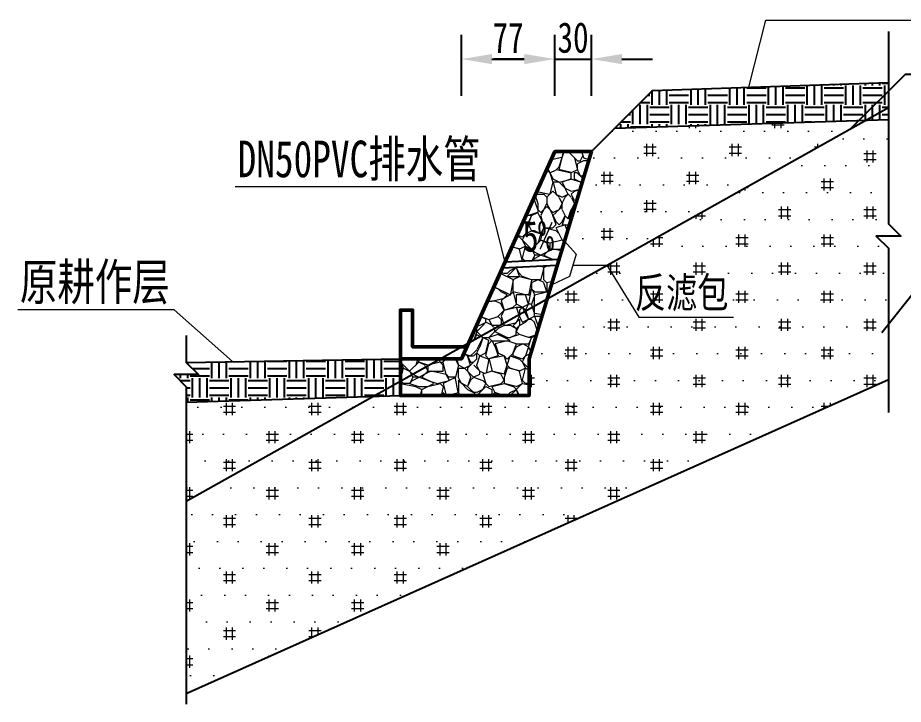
# Model space of a CAD drawing. Extents: x 4283 to 40403, y 1134 to 1764.
# Drawn here: x 4581.1 to 4653.7, y 1320.6 to 1376.8 of the extents above; entities that cross this region are included whole.
import ezdxf
from ezdxf.enums import TextEntityAlignment as Align

# ---------------------------------------------------------------- set-up
doc = ezdxf.new("R2010")
doc.units = 0
doc.linetypes.add('HIDDEN', pattern=[9.525, 6.35, -3.175])
for name, color, linetype, lineweight in [('0-图案填充 0.09', 8, 'Continuous', 9), ('0-文字 0.15', 7, 'Continuous', 15), ('0-标注 0.09', 4, 'Continuous', 9), ('0-结构粗实线 0.5', 7, 'Continuous', 50), ('0-结构细实线 0.2', 7, 'Continuous', 20)]:
    doc.layers.add(name, color=color, linetype=linetype, lineweight=lineweight)
doc.styles.add('0-仿宋国标', font='', dxfattribs={"width": 0.75})
doc.styles.get('0-仿宋国标').set_extended_font_data('仿宋_GB2312')
doc.dimstyles.new('@100', dxfattribs={"dimtxt": 2.5, "dimasz": 2.5, "dimexe": 2, "dimexo": 0.6, "dimgap": 0.5, "dimtad": 1, "dimdec": 0, "dimlfac": 10, "dimdsep": 46, "dimtxsty": '0-仿宋国标', "dimcen": 3.5, "dimclrd": 4, "dimclre": 4, "dimclrt": 4, "dimazin": 0, "dimtfac": 1, "dimtdec": 0, "dimtmove": 0, "dimatfit": 3, "dimfxl": 3, "dimfxlon": 1, "dimarcsym": 0})

# ---------------------------------------------------------------- blocks, each defined once
blk = doc.blocks.new('*D58')
at = {"layer": '0-标注 0.09', "color": 4, "lineweight": -2, "transparency": 16777216}
for p, q in [((4617.469, 1370.436), (4617.469, 1375.436)), ((4625.119, 1370.436), (4625.119, 1375.436)), ((4619.969, 1373.436), (4622.619, 1373.436))]:
    blk.add_line(p, q, dxfattribs=at)
at = {"layer": '0-标注 0.09', "color": 4, "transparency": 16777216}
for points in [[(4619.969, 1373.852), (4619.969, 1373.019), (4617.469, 1373.436)], [(4622.619, 1373.852), (4622.619, 1373.019), (4625.119, 1373.436)]]:
    blk.add_solid(points, dxfattribs=at)
at = {"layer": 'Defpoints', "color": 0}
for p in [(4625.119, 1373.436), (4625.119, 1365.858), (4617.469, 1348.858)]:
    blk.add_point(p, dxfattribs=at)
at = {"layer": '0-标注 0.09', "color": 4, "transparency": 16777216, "insert": (4621.294, 1375.186), "char_height": 2.5, "attachment_point": 5, "style": '0-仿宋国标'}
blk.add_mtext('77', dxfattribs=at)
blk = doc.blocks.new('*D59')
at = {"layer": '0-标注 0.09', "color": 4, "lineweight": -2, "transparency": 16777216}
for p, q in [((4625.119, 1370.436), (4625.119, 1375.436)), ((4628.119, 1370.436), (4628.119, 1375.436)), ((4622.619, 1373.436), (4620.119, 1373.436)), ((4625.119, 1373.436), (4628.119, 1373.436)), ((4630.619, 1373.436), (4633.119, 1373.436))]:
    blk.add_line(p, q, dxfattribs=at)
at = {"layer": '0-标注 0.09', "color": 4, "transparency": 16777216}
for points in [[(4622.619, 1373.852), (4622.619, 1373.019), (4625.119, 1373.436)], [(4630.619, 1373.852), (4630.619, 1373.019), (4628.119, 1373.436)]]:
    blk.add_solid(points, dxfattribs=at)
at = {"layer": 'Defpoints', "color": 0}
for p in [(4628.119, 1373.436), (4625.119, 1365.858), (4628.119, 1365.858)]:
    blk.add_point(p, dxfattribs=at)
at = {"layer": '0-标注 0.09', "color": 4, "transparency": 16777216, "insert": (4626.619, 1375.186), "char_height": 2.5, "attachment_point": 5, "style": '0-仿宋国标'}
blk.add_mtext('30', dxfattribs=at)

msp = doc.modelspace()

# ---------------------------------------------------------------- hatches: boundary and pattern name
h = msp.add_hatch()
h.set_pattern_fill('EARTH', color=2, scale=0.25, style=0)
h.set_pattern_definition([(0, (4655.138, 1028.5651), (1.5875, 1.5875), [1.5875, -1.5875]), (0, (4655.138, 1029.1604), (1.5875, 1.5875), [1.5875, -1.5875]), (0, (4655.138, 1029.7557), (1.5875, 1.5875), [1.5875, -1.5875]), (90, (4655.3364, 1029.9542), (-1.5875, 1.5875), [1.5875, -1.5875]), (90, (4655.9318, 1029.9542), (-1.5875, 1.5875), [1.5875, -1.5875]), (90, (4656.527, 1029.9542), (-1.5875, 1.5875), [1.5875, -1.5875])])
h.paths.add_polyline_path([(4652.471, 1370.095), (4652.471, 1371.521), (4633.119, 1370.858), (4630.033, 1367.772), (4650.622, 1368.435), (4651.589, 1368.978)])
h.paths.add_polyline_path([(4652.471, 1369.472), (4650.622, 1368.435), (4652.471, 1368.495)], flags=17)
h.paths.add_polyline_path([(4652.471, 1370.095), (4651.589, 1368.978), (4652.471, 1369.472)], flags=17)
h = msp.add_hatch()
h.set_pattern_fill('EARTH', color=2, scale=0.25, style=0)
h.set_pattern_definition([(0, (4653.9641, 1031.5672), (1.5875, 1.5875), [1.5875, -1.5875]), (0, (4653.9641, 1032.1625), (1.5875, 1.5875), [1.5875, -1.5875]), (0, (4653.9641, 1032.7578), (1.5875, 1.5875), [1.5875, -1.5875]), (90, (4654.1626, 1032.9562), (-1.5875, 1.5875), [1.5875, -1.5875]), (90, (4654.7579, 1032.9562), (-1.5875, 1.5875), [1.5875, -1.5875]), (90, (4655.3532, 1032.9562), (-1.5875, 1.5875), [1.5875, -1.5875])])
h.paths.add_polyline_path([(4612.469, 1348.858), (4609.074, 1348.803), (4603.329, 1345.582), (4612.469, 1345.858)])
h.paths.add_polyline_path([(4609.074, 1348.803), (4594.911, 1348.576), (4595.911, 1347.576), (4593.911, 1347.576), (4594.911, 1346.576), (4594.911, 1345.329), (4603.329, 1345.582)])
h.paths.add_polyline_path([(4608.292, 1348.045), (4609.089, 1348.842), (4609.746, 1348.186), (4608.949, 1347.389)], flags=24)
at = {"layer": '0-图案填充 0.09'}
h = msp.add_hatch(dxfattribs=at)
h.set_pattern_fill('回填土', color=256, scale=10, style=0, double=1)
h.set_pattern_definition([(0, (-91.539, 291.0984), (1.5, 2.2), [0, -1.7, 0, -1.9]), (0, (-92.039, 291.0984), (3.5, 2.3), [1, -6]), (0, (-92.039, 291.5984), (3.5, 2.3), [1, -6]), (90, (-91.789, 290.8484), (-3.5, 2.3), [1, -3.6]), (90, (-91.289, 290.8484), (-3.5, 2.3), [1, -3.6])])
h.paths.add_polyline_path([(4652.471, 1347.177), (4652.471, 1357.929), (4651.471, 1358.929), (4653.471, 1358.929), (4652.471, 1359.929), (4652.471, 1368.495), (4650.622, 1368.435), (4624.499, 1353.79), (4623.019, 1348.858), (4623.019, 1345.858), (4612.469, 1345.858), (4610.228, 1345.79), (4594.911, 1337.203), (4594.911, 1321.449)])
h.paths.add_polyline_path([(4610.228, 1345.79), (4594.911, 1345.329), (4594.911, 1337.203)], flags=17)
h.paths.add_polyline_path([(4630.831, 1351.756), (4640.311, 1351.756), (4640.311, 1356.843), (4630.831, 1356.843)], flags=24)
h = msp.add_hatch(dxfattribs=at)
h.set_pattern_fill('回填土', color=256, scale=10, style=0, double=1)
h.set_pattern_definition([(0, (4625.9156, 1356.5317), (1.5, 2.2), [0, -1.7, 0, -1.9]), (0, (4625.4156, 1356.5317), (3.5, 2.3), [1, -6]), (0, (4625.4156, 1357.0317), (3.5, 2.3), [1, -6]), (90, (4625.6656, 1356.2817), (-3.5, 2.3), [1, -3.6]), (90, (4626.1656, 1356.2817), (-3.5, 2.3), [1, -3.6])])
h.paths.add_polyline_path([(4649.425, 1367.764), (4650.079, 1368.418), (4630.033, 1367.772), (4628.119, 1365.858), (4625.916, 1358.513), (4626.864, 1357.45), (4626.597, 1356.532), (4629.389, 1356.532)])
h = msp.add_hatch(dxfattribs=at)
h.set_pattern_fill('干砌块石1', color=256, scale=10, style=0, double=1)
h.set_pattern_definition([(180, (-83.289, 301.098), (-1e-15, -10), [0.25, -9.75]), (71.5651, (-82.789, 299.3484), (-1.17e-05, 9.999998), [0.79057, -30.8322]), (135, (-82.539, 300.0984), (0, 10.000003), [0.353553, -13.7886]), (180, (-82.539, 299.348), (-1e-15, -10), [0.25, -9.75]), (135, (-82.789, 300.3484), (0, 10.000003), [0.353553, -13.7886]), (18.4349, (-82.789, 300.5984), (-9.999998, 1.17e-05), [0.79057, -30.8322]), (225, (-82.539, 300.5984), (1e-15, 10.000003), [0.353553, -13.7886]), (333.435, (-82.789, 300.3484), (-10, -1.34e-05), [0.559017, -21.8017]), (180, (-82.289, 300.598), (-1e-15, -10), [0.25, -9.75]), (225, (-82.289, 300.0984), (1e-15, 10.000003), [0.353553, -13.7886]), (270, (-82.539, 299.848), (10, -2e-15), [0.5, -9.5]), (333.435, (-82.039, 300.5984), (-10, -1.34e-05), [0.559017, -21.8017]), (26.5651, (-82.289, 300.0984), (-10, -4e-06), [0.559017, -21.8017]), (153.435, (-81.789, 300.3484), (-10, -1.34e-05), [0.559017, -21.8017]), (18.4349, (-82.289, 300.0984), (-9.999998, 1.17e-05), [0.79057, -30.8322]), (45, (-81.789, 298.3484), (0, 10.000003), [0.353553, -13.7886]), (0, (-81.789, 298.598), (0, 10), [0.25, -9.75]), (296.565, (-83.039, 298.8484), (1.34e-05, 10), [0.559017, -21.8017]), (288.435, (-83.039, 299.0984), (-5.8e-06, 9.999998), [0.79057, -30.8322]), (333.435, (-82.789, 298.3484), (-10, -1.34e-05), [0.559017, -21.8017]), (0, (-82.789, 298.098), (0, 10), [0.5, -9.5]), (315, (-82.289, 298.0984), (2e-15, 10.000003), [0.353553, -13.7886]), (270, (-82.039, 298.098), (10, -2e-15), [0.25, -9.75]), (26.5651, (-82.289, 298.0984), (-10, -4e-06), [0.559017, -21.8017]), (108.435, (-81.789, 298.3484), (-5.8e-06, 9.999998), [0.79057, -30.8322]), (225, (-81.789, 298.3484), (1e-15, 10.000003), [0.353553, -13.7886]), (315, (-82.039, 297.8484), (2e-15, 10.000003), [0.353553, -13.7886]), (116.565, (-81.789, 298.5984), (1.34e-05, 10), [0.559017, -21.8017]), (0, (-82.039, 299.098), (0, 10), [0.5, -9.5]), (153.435, (-82.039, 299.0984), (-10, -1.34e-05), [0.559017, -21.8017]), (225, (-82.789, 299.3484), (1e-15, 10.000003), [0.353553, -13.7886]), (341.565, (-82.539, 299.3484), (-9.999998, 5.8e-06), [0.79057, -30.8322]), (45, (-81.789, 299.0984), (0, 10.000003), [0.353553, -13.7886]), (45, (-81.789, 297.0984), (0, 10.000003), [0.353553, -13.7886]), (315, (-81.789, 296.3484), (2e-15, 10.000003), [0.353553, -13.7886]), (101.31, (-82.7889, 296.0984), (-1.375e-05, 10.0000029), [1.27475, -49.7154]), (153.435, (-82.039, 296.5984), (-10, -1.34e-05), [0.559017, -21.8017]), (116.565, (-82.539, 296.8484), (1.34e-05, 10), [0.559017, -21.8017]), (270, (-82.789, 297.098), (10, -2e-15), [1, -9]), (315, (-82.789, 297.0984), (2e-15, 10.000003), [0.707107, -13.435]), (315, (-82.289, 296.5984), (2e-15, 10.000003), [0.353553, -13.7886]), (251.565, (-81.789, 297.3484), (5.8e-06, 9.999998), [0.79057, -30.8322]), (333.435, (-82.039, 296.3484), (-10, -1.34e-05), [0.559017, -21.8017]), (63.4349, (-82.039, 296.5984), (4e-06, 10), [0.559017, -21.8017]), (315, (-82.039, 296.5984), (2e-15, 10.000003), [0.353553, -13.7886]), (0, (-81.789, 295.098), (0, 10), [0.25, -9.75]), (71.5651, (-81.789, 294.3484), (-1.17e-05, 9.999998), [0.79057, -30.8322]), (0, (-83.039, 295.098), (0, 10), [0.25, -9.75]), (206.565, (-82.539, 295.0984), (-10, 1.34e-05), [0.559017, -21.8017]), (270, (-83.039, 294.848), (10, -2e-15), [0.5, -9.5]), (180, (-82.039, 295.098), (-1e-15, -10), [0.5, -9.5]), (63.4349, (-82.789, 295.0984), (4e-06, 10), [0.447214, -21.9135]), (341.565, (-82.539, 295.3484), (-9.999998, 5.8e-06), [0.79057, -30.8322]), (71.5651, (-82.039, 294.0984), (-1.17e-05, 9.999998), [0.79057, -30.8322]), (135, (-81.789, 294.8484), (0, 10.000003), [0.353553, -13.7886]), (45, (-82.039, 294.0984), (-10.000003, 0), [0.353553, -13.7886]), (288.435, (-82.789, 296.0984), (-5.8e-06, 9.999998), [0.79057, -30.8322]), (255.964, (-82.789, 298.3484), (-4.49e-05, 10.0000058), [1.03078, -40.2003]), (296.565, (-82.039, 297.8484), (1.34e-05, 10), [0.559017, -21.8017]), (90, (-82.789, 297.348), (-10, 6e-16), [0.75, -9.25]), (315, (-81.789, 297.5984), (2e-15, 10.000003), [0.353553, -13.7886]), (315, (-84.039, 300.5984), (2e-15, 10.000003), [0.353553, -13.7886]), (26.5651, (-83.789, 299.8484), (-10, -4e-06), [0.559017, -21.8017]), (153.435, (-83.289, 300.0984), (-10, -1.34e-05), [0.559017, -21.8017]), (108.435, (-84.789, 299.8484), (-5.8e-06, 9.999998), [0.79057, -30.8322]), (45, (-85.039, 299.5984), (-10.000003, 0), [0.353553, -13.7886]), (225, (-84.789, 300.8484), (1e-15, 10.000003), [0.353553, -13.7886]), (296.565, (-85.039, 300.5984), (1.34e-05, 10), [0.559017, -21.8017]), (315, (-84.789, 300.0984), (2e-15, 10.000003), [0.353553, -13.7886]), (45, (-84.539, 299.8484), (0, 10.000003), [0.353553, -13.7886]), (198.435, (-84.039, 299.8484), (-9.999998, -5.8e-06), [0.79057, -30.8322]), (63.4349, (-84.289, 300.0984), (4e-06, 10), [0.559017, -21.8017]), (251.565, (-84.039, 300.5984), (5.8e-06, 9.999998), [0.79057, -30.8322]), (0, (-84.289, 299.848), (0, 10), [0.5, -9.5]), (104.036, (-83.789, 297.5984), (4.49e-05, 10.0000058), [1.03078, -40.2003]), (45, (-84.039, 298.5984), (0, 10.000003), [0.707107, -13.435]), (90, (-84.039, 297.848), (-10, 6e-16), [0.25, -9.75]), (90, (-84.039, 298.098), (-10, 6e-16), [0.25, -9.75]), (63.4349, (-84.039, 298.5984), (4e-06, 10), [0.559017, -21.8017]), (0, (-83.789, 299.098), (0, 10), [0.25, -9.75]), (194.036, (-84.289, 298.5984), (-10.0000058, 4.49e-05), [1.03078, -40.2003]), (270, (-85.289, 298.348), (10, -2e-15), [0.5, -9.5]), (0, (-85.289, 297.848), (0, 10), [0.25, -9.75]), (296.565, (-84.539, 299.0984), (1.34e-05, 10), [0.559017, -21.8017]), (168.69, (-83.7889, 297.5984), (-10.0000029, 1.375e-05), [1.27475, -49.7154]), (135, (-84.039, 298.3484), (0, 10.000003), [0.353553, -13.7886]), (0, (-85.039, 297.848), (0, 10), [1, -9]), (0, (-84.289, 298.598), (0, 10), [0.25, -9.75]), (315, (-84.789, 299.3484), (2e-15, 10.000003), [0.353553, -13.7886]), (108.435, (-83.789, 299.0984), (-5.8e-06, 9.999998), [0.79057, -30.8322]), (296.565, (-84.789, 299.5984), (1.34e-05, 10), [0.559017, -21.8017]), (270, (-83.789, 299.848), (10, -2e-15), [0.75, -9.25]), (284.036, (-86.039, 300.5984), (4.49e-05, 10.0000058), [1.03078, -40.2003]), (296.565, (-86.289, 300.8484), (1.34e-05, 10), [0.559017, -21.8017]), (288.435, (-86.039, 300.3484), (-5.8e-06, 9.999998), [0.79057, -30.8322]), (333.435, (-87.539, 300.0984), (-10, -1.34e-05), [0.559017, -21.8017]), (116.565, (-86.789, 299.3484), (1.34e-05, 10), [0.559017, -21.8017]), (71.5651, (-87.039, 299.8484), (-1.17e-05, 9.999998), [0.79057, -30.8322]), (0, (-87.539, 300.098), (0, 10), [0.5, -9.5]), (63.4349, (-87.039, 300.0984), (4e-06, 10), [0.559017, -21.8017]), (180, (-86.789, 300.598), (-1e-15, -10), [0.25, -9.75]), (26.5651, (-86.789, 300.5984), (-10, -4e-06), [0.559017, -21.8017]), (180, (-86.539, 299.348), (-1e-15, -10), [0.25, -9.75]), (198.435, (-86.289, 300.8484), (-9.999998, -5.8e-06), [0.79057, -30.8322]), (333.435, (-86.039, 298.5984), (-10, -1.34e-05), [0.559017, -21.8017]), (251.565, (-86.039, 299.0984), (5.8e-06, 9.999998), [0.79057, -30.8322]), (333.435, (-87.289, 298.0984), (-10, -1.34e-05), [0.559017, -21.8017]), (296.565, (-87.539, 298.5984), (1.34e-05, 10), [0.559017, -21.8017]), (135, (-86.789, 297.8484), (0, 10.000003), [0.353553, -13.7886]), (135, (-87.039, 298.0984), (0, 10.000003), [0.353553, -13.7886]), (135, (-87.289, 298.3484), (-10.000003, 0), [0.353553, -13.7886]), (63.4349, (-87.539, 298.5984), (4e-06, 10), [0.559017, -21.8017]), (225, (-87.289, 299.0984), (1e-15, 10.000003), [0.353553, -13.7886]), (135, (-86.539, 297.5984), (0, 10.000003), [0.353553, -13.7886]), (45, (-86.789, 297.8484), (-10.000003, 0), [1.06066, -13.0815]), (75.9638, (-86.039, 298.5984), (-1e-05, 10.0000058), [1.03078, -40.2003]), (26.5651, (-87.289, 299.0984), (-10, -4e-06), [0.559017, -21.8017]), (341.565, (-86.789, 299.3484), (-9.999998, 5.8e-06), [0.79057, -30.8322]), (251.565, (-87.039, 299.8484), (5.8e-06, 9.999998), [0.79057, -30.8322]), (243.435, (-85.789, 299.5984), (-1.34e-05, 10), [0.559017, -21.8017]), (153.435, (-86.039, 299.0984), (-10, -1.34e-05), [0.559017, -21.8017]), (296.565, (-85.539, 298.3484), (1.34e-05, 10), [0.559017, -21.8017]), (225, (-85.289, 297.8484), (1e-15, 10.000003), [0.353553, -13.7886]), (206.565, (-85.039, 297.8484), (-10, 1.34e-05), [0.559017, -21.8017]), (161.565, (-85.289, 298.3484), (-9.999998, 5.8e-06), [0.79057, -30.8322]), (345.964, (-85.789, 299.5984), (-10.0000058, -4.49e-05), [1.03078, -40.2003]), (0, (-85.789, 299.598), (0, 10), [0.75, -9.25]), (284.036, (-84.039, 296.8484), (4.49e-05, 10.0000058), [1.03078, -40.2003]), (206.565, (-83.539, 297.0984), (-10, 1.34e-05), [0.559017, -21.8017]), (180, (-83.289, 297.348), (-1e-15, -10), [0.25, -9.75]), (14.0362, (-85.289, 296.5984), (-10.0000058, 1e-05), [1.03078, -40.2003]), (26.5651, (-85.289, 296.5984), (-10, -4e-06), [0.559017, -21.8017]), (153.435, (-84.789, 296.8484), (-10, -1.34e-05), [0.559017, -21.8017]), (341.565, (-85.289, 297.0984), (-9.999998, 5.8e-06), [0.79057, -30.8322]), (315, (-84.289, 296.8484), (2e-15, 10.000003), [0.353553, -13.7886]), (14.0362, (-84.539, 296.8484), (-10.0000058, 1e-05), [1.03078, -40.2003]), (26.5651, (-85.289, 294.0984), (-10, -4e-06), [0.559017, -21.8017]), (45, (-84.789, 294.3484), (0, 10.000003), [0.353553, -13.7886]), (71.5651, (-84.539, 294.5984), (-1.17e-05, 9.999998), [0.79057, -30.8322]), (75.9638, (-84.539, 294.3484), (-1e-05, 10.0000058), [1.03078, -40.2003]), (165.964, (-83.539, 294.0984), (-10.0000058, -4.49e-05), [1.03078, -40.2003]), (168.69, (-83.5389, 294.0984), (-10.0000029, 1.375e-05), [1.27475, -49.7154]), (258.69, (-84.0389, 296.5984), (1.375e-05, 10.0000029), [1.27475, -49.7154]), (315, (-84.039, 296.0984), (-10.000003, 2e-15), [1.06066, -13.0815]), (71.5651, (-84.289, 295.3484), (-1.17e-05, 9.999998), [0.79057, -30.8322]), (333.435, (-86.289, 296.5984), (-10, -1.34e-05), [0.559017, -21.8017]), (206.565, (-86.039, 297.3484), (-10, 1.34e-05), [0.559017, -21.8017]), (180, (-86.039, 297.348), (-1e-15, -10), [0.5, -9.5]), (180, (-86.789, 296.848), (-1e-15, -10), [0.5, -9.5]), (135, (-87.289, 296.8484), (0, 10.000003), [0.353553, -13.7886]), (348.69, (-87.5389, 296.8484), (-10.0000029, 1.375e-05), [1.27475, -49.7154]), (243.435, (-86.539, 297.3484), (-1.34e-05, 10), [0.559017, -21.8017]), (341.565, (-86.789, 296.8484), (-9.999998, 5.8e-06), [0.79057, -30.8322]), (225, (-86.539, 297.0984), (1e-15, 10.000003), [0.353553, -13.7886]), (0, (-86.539, 294.348), (0, 10), [1, -9]), (108.435, (-85.539, 294.3484), (-5.8e-06, 9.999998), [0.79057, -30.8322]), (153.435, (-85.789, 295.0984), (-10, -1.34e-05), [0.559017, -21.8017]), (135, (-85.539, 295.0984), (0, 10.000003), [0.353553, -13.7886]), (270, (-85.539, 295.098), (10, -2e-15), [0.25, -9.75]), (270, (-85.539, 294.848), (10, -2e-15), [0.25, -9.75]), (14.0362, (-86.539, 294.0984), (-10.0000058, 1e-05), [1.03078, -40.2003]), (258.69, (-86.7889, 295.3484), (1.375e-05, 10.0000029), [1.27475, -49.7154]), (180, (-87.039, 294.098), (-1e-15, -10), [0.25, -9.75]), (270, (-86.789, 295.098), (10, -2e-15), [0.5, -9.5]), (161.565, (-86.789, 295.3484), (-9.999998, 5.8e-06), [0.79057, -30.8322]), (315, (-86.789, 294.5984), (2e-15, 10.000003), [0.353553, -13.7886]), (206.565, (-86.289, 295.3484), (-10, 1.34e-05), [0.559017, -21.8017]), (180, (-86.039, 295.348), (-1e-15, -10), [0.75, -9.25]), (296.565, (-86.789, 294.5984), (1.34e-05, 10), [0.559017, -21.8017]), (255.964, (-85.789, 296.3484), (-4.49e-05, 10.0000058), [1.03078, -40.2003]), (90, (-85.789, 295.348), (-10, 6e-16), [1, -9]), (26.5651, (-85.789, 296.3484), (-10, -4e-06), [0.559017, -21.8017]), (191.31, (-84.2889, 295.3484), (-10.0000029, -1.375e-05), [1.27475, -49.7154]), (296.565, (-85.539, 294.5984), (1.34e-05, 10), [0.559017, -21.8017]), (315, (-85.539, 294.3484), (2e-15, 10.000003), [0.353553, -13.7886]), (0, (-86.039, 296.598), (0, 10), [0.75, -9.25]), (161.565, (-85.289, 297.0984), (-9.999998, 5.8e-06), [0.79057, -30.8322]), (333.435, (-85.789, 297.3484), (-10, -1.34e-05), [0.559017, -21.8017]), (75.9638, (-87.539, 297.0984), (-1e-05, 10.0000058), [1.03078, -40.2003]), (296.565, (-86.789, 297.8484), (1.34e-05, 10), [0.559017, -21.8017]), (153.435, (-86.039, 297.3484), (-10, -1.34e-05), [0.559017, -21.8017]), (206.565, (-85.539, 297.5984), (-10, 1.34e-05), [0.559017, -21.8017]), (225, (-85.539, 297.5984), (1e-15, 10.000003), [0.353553, -13.7886]), (116.565, (-83.539, 297.0984), (1.34e-05, 10), [0.559017, -21.8017]), (135, (-83.539, 297.3484), (0, 10.000003), [0.353553, -13.7886]), (14.0362, (-83.789, 295.8484), (-10.0000058, 1e-05), [1.03078, -40.2003]), (206.565, (-83.039, 297.3484), (-10, 1.34e-05), [0.559017, -21.8017]), (284.036, (-83.289, 295.3484), (4.49e-05, 10.0000058), [1.03078, -40.2003]), (206.565, (-83.039, 294.3484), (-10, 1.34e-05), [0.559017, -21.8017]), (333.435, (-83.539, 299.0984), (-10, -1.34e-05), [0.559017, -21.8017]), (180, (-83.039, 297.348), (-1e-15, -10), [0.5, -9.5]), (18.4349, (-83.539, 299.0984), (-9.999998, 1.17e-05), [0.79057, -30.8322]), (206.565, (-82.789, 300.3484), (-10, 1.34e-05), [0.559017, -21.8017]), (315, (-83.539, 295.5984), (-10.000003, 2e-15), [0.707107, -13.435]), (180, (-83.039, 294.098), (-1e-15, -10), [0.25, -9.75]), (14.0362, (-83.4556, 300.1817), (-10.0000058, 1e-05), [0.687184, -40.5439]), (315, (-86.289, 301.0984), (-10.000003, 2e-15), [0.353553, -13.7886]), (45, (-86.039, 300.8484), (-10.000003, 0), [0.353553, -13.7886]), (315, (-85.289, 301.0984), (-10.000003, 2e-15), [0.353553, -13.7886]), (26.5651, (-85.039, 300.8484), (-10, -4e-06), [0.559017, -21.8017]), (243.435, (-85.789, 301.0984), (-1.34e-05, 10), [0.559017, -21.8017]), (116.565, (-85.039, 300.5984), (1.34e-05, 10), [0.559017, -21.8017]), (270, (-86.289, 301.098), (10, -2e-15), [0.25, -9.75]), (243.435, (-81.789, 301.0984), (-1.34e-05, 10), [0.559017, -21.8017]), (296.565, (-84.289, 301.0984), (1.34e-05, 10), [0.559017, -21.8017]), (71.5651, (-83.789, 300.3484), (-1.17e-05, 9.999998), [0.79057, -30.8322]), (225, (-84.539, 301.0984), (-10.000003, 1e-15), [0.353553, -13.7886]), (315, (-83.289, 301.0984), (2e-15, 10.000003), [0.707107, -13.435]), (116.565, (-83.039, 300.5984), (1.34e-05, 10), [0.559017, -21.8017]), (255.964, (-83.539, 301.0984), (-4.49e-05, 10.0000058), [0.801715, -40.4293]), (45, (-82.039, 300.8484), (-10.000003, 0), [0.353553, -13.7886]), (116.565, (-82.539, 292.8484), (1.34e-05, 10), [0.559017, -21.8017]), (45, (-82.789, 293.3484), (-10.000003, 0), [0.353553, -13.7886]), (90, (-82.539, 293.098), (-10, 6e-16), [0.75, -9.25]), (315, (-82.539, 293.0984), (-10.000003, 2e-15), [0.353553, -13.7886]), (26.5651, (-82.039, 292.3484), (-10, -4e-06), [0.559017, -21.8017]), (161.565, (-81.539, 292.5984), (-9.999998, 5.8e-06), [0.79057, -30.8322]), (341.565, (-82.539, 292.8484), (-9.999998, 5.8e-06), [0.79057, -30.8322]), (206.565, (-81.789, 292.5984), (-10, 1.34e-05), [0.559017, -21.8017]), (26.5651, (-81.789, 291.0984), (-10, -4e-06), [0.279508, -22.0812]), (18.4349, (-81.789, 291.3484), (-9.999998, 1.17e-05), [0.263523, -31.3593]), (296.565, (-82.289, 292.0984), (1.34e-05, 10), [0.559017, -21.8017]), (26.5651, (-83.039, 291.8484), (-10, -4e-06), [0.559017, -21.8017]), (315, (-82.539, 292.0984), (-10.000003, 2e-15), [0.353553, -13.7886]), (315, (-82.289, 291.8484), (-10.000003, 2e-15), [0.353553, -13.7886]), (315, (-82.039, 291.5984), (-10.000003, 2e-15), [0.353553, -13.7886]), (296.565, (-82.039, 291.5984), (1.34e-05, 10), [0.559017, -21.8017]), (225, (-82.039, 292.3484), (1e-15, 10.000003), [0.353553, -13.7886]), (225, (-82.289, 292.3484), (-10.000003, 1e-15), [0.353553, -13.7886]), (116.565, (-83.789, 292.3484), (1.34e-05, 10), [0.559017, -21.8017]), (333.435, (-84.039, 292.8484), (-10, -1.34e-05), [0.559017, -21.8017]), (45, (-83.539, 292.3484), (0, 10.000003), [0.353553, -13.7886]), (255.964, (-85.039, 293.3484), (-4.49e-05, 10.0000058), [1.03078, -40.2003]), (333.435, (-85.039, 293.5984), (-10, -1.34e-05), [0.559017, -21.8017]), (284.036, (-85.039, 293.3484), (4.49e-05, 10.0000058), [1.03078, -40.2003]), (135, (-84.289, 293.0984), (-10.000003, 0), [0.353553, -13.7886]), (180, (-84.539, 293.348), (-1e-15, -10), [0.5, -9.5]), (225, (-85.039, 292.5984), (1e-15, 10.000003), [0.353553, -13.7886]), (315, (-85.039, 292.5984), (2e-15, 10.000003), [0.353553, -13.7886]), (14.0362, (-84.539, 293.3484), (-10.0000058, 1e-05), [1.03078, -40.2003]), (135, (-84.039, 292.8484), (0, 10.000003), [0.353553, -13.7886]), (296.565, (-84.289, 293.3484), (1.34e-05, 10), [0.559017, -21.8017]), (198.435, (-83.539, 293.5984), (-9.999998, -5.8e-06), [0.79057, -30.8322]), (296.565, (-83.539, 292.0984), (1.34e-05, 10), [0.559017, -21.8017]), (243.435, (-83.289, 291.5984), (-1.34e-05, 10), [0.559017, -21.8017]), (270, (-83.289, 291.598), (10, -2e-15), [0.5, -9.5]), (296.565, (-84.539, 292.0984), (1.34e-05, 10), [0.559017, -21.8017]), (243.435, (-84.289, 291.5984), (-1.34e-05, 10), [0.559017, -21.8017]), (90, (-84.289, 291.098), (-10, 6e-16), [0.5, -9.5]), (225, (-84.289, 291.3484), (-10.000003, 1e-15), [0.353553, -13.7886]), (63.4349, (-84.289, 291.5984), (4e-06, 10), [0.559017, -21.8017]), (333.435, (-84.789, 292.3484), (-10, -1.34e-05), [0.559017, -21.8017]), (26.5651, (-84.289, 292.0984), (-10, -4e-06), [0.559017, -21.8017]), (315, (-84.789, 292.3484), (-10.000003, 2e-15), [0.353553, -13.7886]), (45, (-84.039, 292.0984), (-10.000003, 0), [0.353553, -13.7886]), (315, (-83.789, 292.3484), (-10.000003, 2e-15), [0.353553, -13.7886]), (116.565, (-83.289, 291.8484), (1.34e-05, 10), [0.559017, -21.8017]), (90, (-86.539, 292.348), (-10, 6e-16), [0.25, -9.75]), (0, (-86.539, 292.348), (0, 10), [0.75, -9.25]), (26.5651, (-87.539, 293.0984), (-10, -4e-06), [0.559017, -21.8017]), (180, (-86.789, 293.348), (-1e-15, -10), [0.25, -9.75]), (315, (-87.539, 293.0984), (-10.000003, 2e-15), [0.353553, -13.7886]), (243.435, (-87.039, 293.3484), (-1.34e-05, 10), [0.559017, -21.8017]), (116.565, (-87.289, 292.5984), (1.34e-05, 10), [0.559017, -21.8017]), (108.435, (-86.539, 292.5984), (-5.8e-06, 9.999998), [0.79057, -30.8322]), (270, (-85.539, 292.098), (10, -2e-15), [0.5, -9.5]), (243.435, (-85.539, 291.5984), (-1.34e-05, 10), [0.559017, -21.8017]), (270, (-86.289, 291.598), (10, -2e-15), [0.5, -9.5]), (270, (-85.539, 292.098), (10, -2e-15), [0.5, -9.5]), (225, (-85.539, 291.3484), (-10.000003, 1e-15), [0.353553, -13.7886]), (108.435, (-86.289, 291.0984), (-5.8e-06, 9.999998), [0.79057, -30.8322]), (180, (-86.789, 292.098), (-1e-15, -10), [0.25, -9.75]), (45, (-87.289, 291.8484), (0, 10.000003), [0.353553, -13.7886]), (26.5651, (-87.539, 291.8484), (-10, -4e-06), [0.559017, -21.8017]), (135, (-86.539, 291.8484), (0, 10.000003), [0.353553, -13.7886]), (288.435, (-87.289, 292.8484), (-5.8e-06, 9.999998), [0.79057, -30.8322]), (26.5651, (-87.039, 292.0984), (-10, -4e-06), [0.559017, -21.8017]), (288.435, (-86.539, 292.3484), (-5.8e-06, 9.999998), [0.79057, -30.8322]), (315, (-85.789, 292.3484), (-10.000003, 2e-15), [0.353553, -13.7886]), (116.565, (-87.039, 292.0984), (1.34e-05, 10), [0.559017, -21.8017]), (168.69, (-85.2889, 292.3484), (-10.0000029, 1.375e-05), [1.27475, -49.7154]), (225, (-85.289, 292.3484), (1e-15, 10.000003), [0.353553, -13.7886]), (296.565, (-85.539, 291.5984), (1.34e-05, 10), [0.559017, -21.8017]), (315, (-85.539, 291.3484), (2e-15, 10.000003), [0.353553, -13.7886]), (14.0362, (-83.539, 292.5984), (-10.0000058, 1e-05), [1.03078, -40.2003]), (161.565, (-82.789, 293.3484), (-9.999998, 5.8e-06), [0.79057, -30.8322]), (333.435, (-83.289, 293.5984), (-10, -1.34e-05), [0.559017, -21.8017]), (18.4349, (-83.289, 292.5984), (-9.999998, 1.17e-05), [0.79057, -30.8322]), (198.435, (-82.539, 292.0984), (-9.999998, -5.8e-06), [0.79057, -30.8322]), (45, (-83.289, 291.5984), (-10.000003, 0), [0.353553, -13.7886]), (108.435, (-87.039, 293.3484), (-5.8e-06, 9.999998), [0.79057, -30.8322]), (78.6901, (-87.0389, 293.3484), (-3.7e-06, 10.0000029), [1.27475, -49.7154]), (251.565, (-86.539, 294.0984), (5.8e-06, 9.999998), [0.79057, -30.8322]), (288.435, (-85.289, 294.0984), (-5.8e-06, 9.999998), [0.79057, -30.8322]), (90, (-86.539, 292.598), (-10, 6e-16), [1.5, -8.5]), (296.565, (-85.289, 294.0984), (1.34e-05, 10), [0.559017, -21.8017]), (90, (-83.539, 293.598), (-10, 6e-16), [0.5, -9.5]), (296.565, (-83.039, 294.3484), (1.34e-05, 10), [0.559017, -21.8017]), (18.4349, (-82.789, 293.8484), (-9.999998, 1.17e-05), [0.79057, -30.8322]), (270, (-83.289, 294.098), (10, -2e-15), [0.5, -9.5]), (135, (-82.539, 293.5984), (0, 10.000003), [0.707107, -13.435]), (26.5651, (-82.539, 293.8484), (-10, -4e-06), [0.559017, -21.8017]), (71.5651, (-88.289, 299.3484), (-1.17e-05, 9.999998), [0.79057, -30.8322]), (161.565, (-88.039, 300.0984), (-9.999998, 5.8e-06), [0.79057, -30.8322]), (63.4349, (-88.289, 299.3484), (4e-06, 10), [0.559017, -21.8017]), (198.435, (-87.789, 300.8484), (-9.999998, -5.8e-06), [0.79057, -30.8322]), (0, (-88.789, 300.598), (0, 10), [0.25, -9.75]), (26.5651, (-88.539, 300.5984), (-10, -4e-06), [0.559017, -21.8017]), (288.435, (-89.789, 300.0984), (-5.8e-06, 9.999998), [0.79057, -30.8322]), (153.435, (-89.039, 300.5984), (-10, -1.34e-05), [0.559017, -21.8017]), (296.565, (-90.039, 300.3484), (1.34e-05, 10), [0.559017, -21.8017]), (194.036, (-88.789, 300.3484), (-10.0000058, 4.49e-05), [1.03078, -40.2003]), (333.435, (-89.289, 300.8484), (-10, -1.34e-05), [0.559017, -21.8017]), (161.565, (-88.789, 300.5984), (-9.999998, 5.8e-06), [0.79057, -30.8322]), (153.435, (-88.539, 300.3484), (-10, -1.34e-05), [0.559017, -21.8017]), (0, (-90.039, 300.348), (0, 10), [1.5, -8.5]), (165.964, (-87.789, 297.8484), (-10.0000058, -4.49e-05), [1.03078, -40.2003]), (161.565, (-87.789, 297.8484), (-9.999998, 5.8e-06), [0.79057, -30.8322]), (135, (-88.539, 298.0984), (0, 10.000003), [0.353553, -13.7886]), (71.5651, (-88.789, 298.3484), (-1.17e-05, 9.999998), [0.79057, -30.8322]), (341.565, (-88.539, 299.0984), (-9.999998, 5.8e-06), [0.79057, -30.8322]), (161.565, (-89.289, 297.5984), (-9.999998, 5.8e-06), [0.79057, -30.8322]), (345.964, (-90.039, 297.8484), (-10.0000058, -4.49e-05), [1.03078, -40.2003]), (71.5651, (-89.039, 297.5984), (-1.17e-05, 9.999998), [0.79057, -30.8322]), (108.435, (-88.789, 298.3484), (-5.8e-06, 9.999998), [0.79057, -30.8322]), (315, (-89.039, 299.0984), (2e-15, 10.000003), [0.353553, -13.7886]), (45, (-88.789, 298.8484), (0, 10.000003), [0.707107, -13.435]), (333.435, (-89.539, 299.3484), (-10, -1.34e-05), [0.559017, -21.8017]), (90, (-88.289, 299.098), (-10, 6e-16), [0.25, -9.75]), (288.435, (-89.789, 299.8484), (-5.8e-06, 9.999998), [0.79057, -30.8322]), (0, (-90.789, 300.598), (0, 10), [0.5, -9.5]), (333.435, (-91.289, 300.8484), (-10, -1.34e-05), [0.559017, -21.8017]), (243.435, (-90.789, 300.5984), (-1.34e-05, 10), [0.559017, -21.8017]), (243.435, (-91.039, 300.0984), (-1.34e-05, 10), [0.559017, -21.8017]), (75.9638, (-90.539, 299.3484), (-1e-05, 10.0000058), [1.03078, -40.2003]), (153.435, (-90.289, 300.3484), (-10, -1.34e-05), [0.559017, -21.8017]), (251.565, (-90.789, 300.5984), (5.8e-06, 9.999998), [0.79057, -30.8322]), (243.435, (-91.039, 299.8484), (-1.34e-05, 10), [0.559017, -21.8017]), (63.4349, (-91.539, 300.3484), (4e-06, 10), [0.559017, -21.8017]), (225, (-91.289, 299.5984), (1e-15, 10.000003), [0.353553, -13.7886]), (135, (-90.289, 298.8484), (0, 10.000003), [0.353553, -13.7886]), (341.565, (-91.039, 299.0984), (-9.999998, 5.8e-06), [0.79057, -30.8322]), (116.565, (-91.039, 297.8484), (1.34e-05, 10), [0.559017, -21.8017]), (71.5651, (-91.289, 298.3484), (-1.17e-05, 9.999998), [0.79057, -30.8322]), (258.69, (-90.2889, 298.8484), (1.375e-05, 10.0000029), [1.1837, -49.8065]), (153.435, (-90.639, 297.6484), (-10, -1.34e-05), [0.447214, -21.9135]), (90, (-91.039, 297.598), (-10, 6e-16), [0.25, -9.75]), (135, (-91.039, 297.8484), (0, 10.000003), [0.353553, -13.7886]), (135, (-91.289, 298.0984), (0, 10.000003), [0.353553, -13.7886]), (45, (-91.539, 298.5984), (0, 10.000003), [0.353553, -13.7886]), (75.9638, (-90.539, 299.0984), (-1e-05, 10.0000058), [1.03078, -40.2003]), (26.5651, (-91.039, 299.0984), (-10, -4e-06), [0.559017, -21.8017]), (315, (-91.289, 299.3484), (2e-15, 10.000003), [0.353553, -13.7886]), (45, (-91.539, 299.0984), (0, 10.000003), [0.353553, -13.7886]), (270, (-91.289, 299.348), (10, -2e-15), [0.5, -9.5]), (198.435, (-90.039, 297.8484), (-9.999998, -5.8e-06), [0.79057, -30.8322]), (191.31, (-89.0389, 299.0984), (-10.0000029, -1.375e-05), [1.27475, -49.7154]), (284.036, (-90.289, 298.8484), (4.49e-05, 10.0000058), [1.03078, -40.2003]), (198.435, (-89.539, 300.8484), (-9.999998, -5.8e-06), [0.79057, -30.8322]), (315, (-90.289, 300.5984), (2e-15, 10.000003), [0.353553, -13.7886]), (198.435, (-89.539, 299.0984), (-9.999998, -5.8e-06), [0.79057, -30.8322]), (45, (-90.289, 300.0984), (0, 10.000003), [0.353553, -13.7886]), (26.5651, (-88.539, 296.0984), (-10, -4e-06), [0.559017, -21.8017]), (225, (-88.539, 296.0984), (-10.000003, 1e-15), [0.353553, -13.7886]), (315, (-88.289, 296.5984), (2e-15, 10.000003), [0.353553, -13.7886]), (116.565, (-87.789, 295.8484), (1.34e-05, 10), [0.559017, -21.8017]), (161.565, (-89.039, 295.8484), (-9.999998, 5.8e-06), [0.79057, -30.8322]), (116.565, (-89.789, 296.0984), (1.34e-05, 10), [0.559017, -21.8017]), (14.0362, (-90.039, 296.5984), (-10.0000058, 1e-05), [1.03078, -40.2003]), (270, (-89.039, 297.348), (10, -2e-15), [0.5, -9.5]), (45, (-89.289, 296.8484), (0, 10.000003), [0.353553, -13.7886]), (270, (-90.039, 296.348), (10, -2e-15), [0.5, -9.5]), (180, (-88.789, 295.848), (-1e-15, -10), [0.25, -9.75]), (341.565, (-89.039, 296.8484), (-9.999998, 5.8e-06), [0.79057, -30.8322]), (345.964, (-89.039, 296.8484), (-10.0000058, -4.49e-05), [1.03078, -40.2003]), (258.69, (-88.2889, 295.3484), (1.375e-05, 10.0000029), [1.27475, -49.7154]), (90, (-88.289, 294.348), (-10, 6e-16), [1, -9]), (26.5651, (-88.289, 295.3484), (-10, -4e-06), [0.559017, -21.8017]), (0, (-88.789, 295.598), (0, 10), [1, -9]), (225, (-88.289, 294.3484), (1e-15, 10.000003), [0.353553, -13.7886]), (135, (-89.289, 294.3484), (0, 10.000003), [0.353553, -13.7886]), (153.435, (-88.539, 294.0984), (-10, -1.34e-05), [1.67705, -20.6836]), (153.435, (-88.789, 294.0984), (-10, -1.34e-05), [0.559017, -21.8017]), (333.435, (-89.789, 296.0984), (-10, -1.34e-05), [1.67705, -20.6836]), (45, (-88.789, 295.5984), (0, 10.000003), [1.06066, -13.0815]), (108.435, (-87.789, 295.5984), (-5.8e-06, 9.999998), [0.79057, -30.8322]), (315, (-90.539, 296.8484), (2e-15, 10.000003), [0.353553, -13.7886]), (315, (-90.789, 297.0984), (2e-15, 10.000003), [0.353553, -13.7886]), (243.435, (-90.539, 296.8484), (-1.34e-05, 10), [0.559017, -21.8017]), (206.565, (-90.789, 296.3484), (-10, 1.34e-05), [0.559017, -21.8017]), (45, (-91.289, 295.8484), (-10.000003, 0), [0.353553, -13.7886]), (45, (-91.039, 296.0984), (0, 10.000003), [0.353553, -13.7886]), (45, (-90.789, 296.3484), (0, 10.000003), [0.353553, -13.7886]), (341.565, (-91.539, 297.3484), (-9.999998, 5.8e-06), [0.79057, -30.8322]), (180, (-91.289, 296.098), (-1e-15, -10), [0.25, -9.75]), (315, (-91.539, 296.0984), (-10.000003, 2e-15), [0.353553, -13.7886]), (243.435, (-90.789, 294.8484), (-1.34e-05, 10), [0.559017, -21.8017]), (116.565, (-91.039, 294.3484), (1.34e-05, 10), [0.559017, -21.8017]), (206.565, (-90.539, 295.5984), (-10, 1.34e-05), [0.559017, -21.8017]), (270, (-91.039, 295.348), (10, -2e-15), [0.25, -9.75]), (315, (-91.039, 295.0984), (2e-15, 10.000003), [0.353553, -13.7886]), (135, (-90.289, 295.3484), (-10.000003, 0), [0.353553, -13.7886]), (135, (-90.164, 295.2234), (-10.000003, 0), [0.176777, -13.9654]), (135, (-91.289, 294.8484), (0, 10.000003), [0.353553, -13.7886]), (180, (-91.039, 295.098), (-1e-15, -10), [0.5, -9.5]), (288.435, (-91.289, 295.8484), (-5.8e-06, 9.999998), [0.79057, -30.8322]), (161.565, (-90.539, 295.5984), (-9.999998, 5.8e-06), [0.79057, -30.8322]), (45, (-90.289, 295.5984), (-10.000003, 0), [0.707107, -13.435]), (108.435, (-90.039, 294.8484), (-5.8e-06, 9.999998), [0.79057, -30.8322]), (14.0362, (-90.289, 296.5984), (-10.0000058, 1e-05), [1.03078, -40.2003]), (168.69, (-89.5389, 294.5984), (-10.0000029, 1.375e-05), [1.27475, -49.7154]), (333.435, (-90.539, 296.5984), (-10, -1.34e-05), [0.559017, -21.8017]), (206.565, (-90.039, 295.8484), (-10, 1.34e-05), [0.559017, -21.8017]), (18.4349, (-90.789, 294.8484), (-9.999998, 1.17e-05), [0.711512, -30.9113]), (251.565, (-88.789, 298.0984), (5.8e-06, 9.999998), [0.79057, -30.8322]), (116.565, (-89.039, 297.0984), (1.34e-05, 10), [0.559017, -21.8017]), (288.435, (-90.789, 297.5984), (-5.8e-06, 9.999998), [0.79057, -30.8322]), (26.5651, (-91.539, 297.3484), (-10, -4e-06), [0.559017, -21.8017]), (135, (-87.789, 300.8484), (-10.000003, 0), [0.353553, -13.7886]), (90, (-88.039, 300.848), (-10, 6e-16), [0.25, -9.75]), (333.435, (-89.789, 301.0984), (-10, -1.34e-05), [0.559017, -21.8017]), (315, (-91.289, 301.0984), (-10.000003, 2e-15), [0.707107, -13.435]), (45, (-90.289, 300.5984), (-10.000003, 0), [0.707107, -13.435]), (251.565, (-91.289, 301.0984), (5.8e-06, 9.999998), [0.79057, -30.8322]), (45, (-88.289, 293.0984), (-10.000003, 0), [0.353553, -13.7886]), (108.435, (-87.789, 292.3484), (-5.8e-06, 9.999998), [0.79057, -30.8322]), (270, (-87.789, 292.848), (10, -2e-15), [0.5, -9.5]), (225, (-89.039, 293.8484), (1e-15, 10.000003), [0.353553, -13.7886]), (288.435, (-89.289, 293.5984), (-5.8e-06, 9.999998), [0.79057, -30.8322]), (14.0362, (-90.039, 293.5984), (-10.0000058, 1e-05), [1.03078, -40.2003]), (45, (-89.539, 292.3484), (0, 10.000003), [0.707107, -13.435]), (116.565, (-89.039, 292.8484), (1.34e-05, 10), [0.559017, -21.8017]), (153.435, (-89.289, 293.3484), (-10, -1.34e-05), [0.559017, -21.8017]), (180, (-89.789, 293.598), (-1e-15, -10), [0.25, -9.75]), (243.435, (-89.039, 292.8484), (-1.34e-05, 10), [0.559017, -21.8017]), (18.4349, (-89.039, 292.8484), (-9.999998, 1.17e-05), [0.79057, -30.8322]), (194.036, (-88.039, 293.0984), (-10.0000058, 4.49e-05), [1.03078, -40.2003]), (63.4349, (-88.039, 291.0984), (4e-06, 10), [0.559017, -21.8017]), (270, (-87.789, 292.098), (10, -2e-15), [0.5, -9.5]), (225, (-87.789, 291.5984), (1e-15, 10.000003), [0.353553, -13.7886]), (135, (-88.039, 291.3484), (-10.000003, 0), [0.353553, -13.7886]), (45, (-88.289, 291.5984), (-10.000003, 0), [0.353553, -13.7886]), (45, (-88.039, 291.8484), (0, 10.000003), [0.353553, -13.7886]), (333.435, (-88.539, 291.5984), (-10, -1.34e-05), [0.559017, -21.8017]), (270, (-88.039, 291.348), (10, -2e-15), [0.25, -9.75]), (206.565, (-89.039, 291.5984), (-10, 1.34e-05), [0.559017, -21.8017]), (225, (-89.539, 291.3484), (1e-15, 10.000003), [0.353553, -13.7886]), (90, (-89.789, 291.098), (-10, 6e-16), [0.25, -9.75]), (135, (-89.789, 291.3484), (0, 10.000003), [0.353553, -13.7886]), (270, (-89.289, 292.098), (10, -2e-15), [0.5, -9.5]), (180, (-89.289, 291.598), (-1e-15, -10), [0.75, -9.25]), (14.0362, (-89.039, 291.5984), (-10.0000058, 1e-05), [1.03078, -40.2003]), (180, (-88.539, 291.598), (-1e-15, -10), [0.5, -9.5]), (288.435, (-89.289, 292.3484), (-5.8e-06, 9.999998), [0.79057, -30.8322]), (63.4349, (-88.039, 291.8484), (4e-06, 10), [0.559017, -21.8017]), (315, (-89.539, 292.3484), (2e-15, 10.000003), [0.353553, -13.7886]), (225, (-90.789, 293.5984), (-10.000003, 1e-15), [0.707107, -13.435]), (288.435, (-91.289, 293.0984), (-5.8e-06, 9.999998), [0.79057, -30.8322]), (153.435, (-91.039, 292.3484), (-10, -1.34e-05), [0.559017, -21.8017]), (63.4349, (-91.539, 292.5984), (4e-06, 10), [0.559017, -21.8017]), (225, (-90.539, 291.8484), (1e-15, 10.000003), [0.353553, -13.7886]), (225, (-90.789, 291.5984), (-10.000003, 1e-15), [0.353553, -13.7886]), (225, (-91.039, 291.3484), (1e-15, 10.000003), [0.353553, -13.7886]), (90, (-90.539, 291.848), (-10, 6e-16), [0.25, -9.75]), (206.565, (-90.539, 291.8484), (-10, 1.34e-05), [0.559017, -21.8017]), (270, (-91.289, 291.348), (10, -2e-15), [0.25, -9.75]), (206.565, (-91.289, 291.3484), (-10, 1.34e-05), [0.279508, -22.0812]), (198.435, (-91.039, 291.5984), (-9.999998, -5.8e-06), [0.527046, -31.0957]), (341.565, (-91.039, 292.3484), (-9.999998, 5.8e-06), [0.79057, -30.8322]), (153.435, (-90.539, 292.0984), (-10, -1.34e-05), [0.559017, -21.8017]), (0, (-90.789, 293.598), (0, 10), [0.75, -9.25]), (18.4349, (-90.289, 292.0984), (-9.999998, 1.17e-05), [0.79057, -30.8322]), (153.435, (-90.039, 291.5984), (-10, -1.34e-05), [0.559017, -21.8017]), (116.565, (-90.039, 291.5984), (1.34e-05, 10), [0.559017, -21.8017]), (206.565, (-88.539, 294.0984), (-10, 1.34e-05), [0.559017, -21.8017]), (104.036, (-88.039, 293.3484), (4.49e-05, 10.0000058), [1.03078, -40.2003]), (270, (-88.039, 294.098), (10, -2e-15), [0.75, -9.25]), (45, (-89.039, 293.8484), (0, 10.000003), [0.353553, -13.7886]), (288.435, (-91.039, 294.3484), (-5.8e-06, 9.999998), [0.79057, -30.8322]), (78.6901, (-91.2889, 293.0984), (-3.7e-06, 10.0000029), [1.27475, -49.7154]), (345.964, (-88.289, 294.3484), (-10.0000058, -4.49e-05), [1.03078, -40.2003]), (345.964, (-87.789, 295.5984), (-10.0000058, -4.49e-05), [1.03078, -40.2003]), (45, (-88.039, 296.3484), (0, 10.000003), [0.707107, -13.435]), (135, (-87.539, 295.5984), (0, 10.000003), [0.353553, -13.7886]), (333.435, (-88.039, 293.3484), (-10, -1.34e-05), [0.559017, -21.8017]), (180, (-87.289, 294.098), (-1e-15, -10), [0.75, -9.25]), (26.5651, (-88.039, 296.5984), (-10, -4e-06), [0.559017, -21.8017]), (104.036, (-87.539, 296.8484), (4.49e-05, 10.0000058), [1.03078, -40.2003]), (206.565, (-87.289, 298.0984), (-10, 1.34e-05), [0.559017, -21.8017]), (315, (-87.789, 298.8484), (2e-15, 10.000003), [0.353553, -13.7886]), (161.565, (-87.539, 298.8484), (-9.999998, 5.8e-06), [0.79057, -30.8322]), (26.5651, (-88.039, 299.8484), (-10, -4e-06), [0.559017, -21.8017]), (0, (-88.039, 293.098), (0, 10), [0.5, -9.5]), (161.565, (-87.039, 300.5984), (-9.999998, 5.8e-06), [0.79057, -30.8322]), (26.5651, (-87.789, 291.5984), (-10, -4e-06), [0.559017, -21.8017]), (225, (-87.539, 293.0984), (-10.000003, 1e-15), [0.353553, -13.7886]), (296.565, (-87.789, 292.3484), (1.34e-05, 10), [0.559017, -21.8017]), (0, (-88.039, 300.098), (0, 10), [0.5, -9.5])])
h.paths.add_polyline_path([(4615.7, 1348.858), (4612.469, 1348.858), (4612.469, 1347.046)], flags=17)
h.paths.add_polyline_path([(4623.019, 1348.858), (4624.499, 1353.79), (4618.066, 1350.184), (4617.469, 1348.858), (4615.7, 1348.858), (4612.469, 1347.046), (4612.469, 1345.858), (4623.019, 1345.858)])
h.paths.add_polyline_path([(4625.316, 1356.513), (4620.813, 1356.288), (4618.066, 1350.184), (4624.499, 1353.79)])
h.paths.add_polyline_path([(4628.119, 1365.858), (4625.119, 1365.858), (4621.043, 1356.8), (4625.468, 1357.022)])
h.paths.add_polyline_path([(4621.933, 1356.652), (4625.827, 1356.847), (4625.631, 1360.754), (4621.738, 1360.559)], flags=9)

# ---------------------------------------------------------------- linework, layer by layer
at = {"color": 1}
msp.add_line((4633.119, 1370.858), (4628.119, 1365.858), dxfattribs=at)
at = {"color": 9}
for points in [[(4652.471, 1375.686), (4652.471, 1359.929), (4653.471, 1358.929), (4651.471, 1358.929), (4652.471, 1357.929), (4652.471, 1344.468)], [(4594.911, 1350.772), (4594.911, 1348.576), (4595.911, 1347.576), (4593.911, 1347.576), (4594.911, 1346.576), (4594.911, 1320.555)]]:
    msp.add_lwpolyline(points, dxfattribs=at)
for points in [[(4649.425, 1367.764), (4653.856, 1372.195), (4666.634, 1372.195)], [(4651.937, 1351.027), (4654.793, 1354.644), (4658.952, 1354.644)], [(4594.911, 1321.449), (4652.471, 1347.177)]]:
    msp.add_lwpolyline(points)
at = {"color": 1}
for points in [[(4633.119, 1370.858), (4652.471, 1371.521)], [(4630.033, 1367.772), (4652.471, 1368.495)], [(4625.468, 1357.022), (4621.043, 1356.8)], [(4625.316, 1356.513), (4620.813, 1356.288)], [(4594.911, 1348.576), (4612.469, 1348.858)], [(4594.911, 1345.329), (4612.469, 1345.858)]]:
    msp.add_lwpolyline(points, dxfattribs=at)
at = {"color": 2, "linetype": 'HIDDEN', "ltscale": 800}
msp.add_lwpolyline([(4594.911, 1337.203), (4652.471, 1369.472)], dxfattribs=at)
at = {"layer": '0-文字 0.15'}
for points in [[(4641.032, 1371.129), (4642.411, 1376.613), (4655.248, 1376.613)], [(4621.043, 1356.8), (4619.494, 1362.965), (4598.934, 1362.965)], [(4598.707, 1348.637), (4593.936, 1352.893), (4581.099, 1352.893)]]:
    msp.add_lwpolyline(points, dxfattribs=at)
at = {"layer": '0-文字 0.15', "flags": 128}
msp.add_lwpolyline([(4626.597, 1356.532), (4629.384, 1356.532), (4632.006, 1352.287), (4639.762, 1352.287)], dxfattribs=at)
at = {"layer": '0-结构粗实线 0.5', "color": 1}
msp.add_lwpolyline([(4628.119, 1365.858), (4623.019, 1348.858), (4623.019, 1345.858), (4612.469, 1345.858), (4612.469, 1348.858), (4617.469, 1348.858), (4625.119, 1365.858), (4628.119, 1365.858)], dxfattribs=at)
at = {"layer": '0-结构粗实线 0.5'}
msp.add_lwpolyline([(4617.919, 1349.858), (4617.919, 1349.858), (4617.469, 1348.858), (4612.469, 1348.858), (4612.469, 1352.858), (4613.469, 1352.858), (4613.469, 1349.858), (4617.919, 1349.858)], dxfattribs=at)
at = {"layer": '0-结构细实线 0.2'}
msp.add_lwpolyline([(4625.916, 1358.513), (4626.864, 1357.45), (4626.33, 1355.613), (4624.835, 1354.911)], dxfattribs=at)

# ---------------------------------------------------------------- texts
at = {"layer": '0-文字 0.15', "style": '0-仿宋国标', "width": 0.75}
for s, height, p in [('DN50PVC排水管', 3, (4599.116, 1363.751)), ('原耕作层', 3, (4581.281, 1353.679)), ('反滤包', 2.5, (4631.679, 1353.049))]:
    msp.add_text(s, height=height, dxfattribs=at).set_placement(p)
msp.add_text('5%', height=2.5, rotation=2.86, dxfattribs=at).set_placement((4623.87, 1356.942), align=Align.BOTTOM_CENTER)

# ---------------------------------------------------------------- dimensions: what is measured, and where the dimension line sits
at = {"layer": '0-标注 0.09'}
dim = msp.add_linear_dim(base=(4625.118956074, 1373.435578358), p1=(4617.468956072, 1348.857500251), p2=(4625.118956074, 1365.857500251), dimstyle='@100', dxfattribs=at)
dim.commit()
dim.dimension.update_dxf_attribs({"geometry": '*D58', "text_midpoint": (4621.293956073, 1375.185578358)})
dim = msp.add_linear_dim(base=(4628.119, 1373.436), p1=(4625.119, 1365.858), p2=(4628.119, 1365.858), dimstyle='@100', dxfattribs=at)
dim.commit()
dim.dimension.update_dxf_attribs({"geometry": '*D59', "text_midpoint": (4626.619, 1373.436), "dimtype": 160})

doc.saveas('drawing.dxf')
